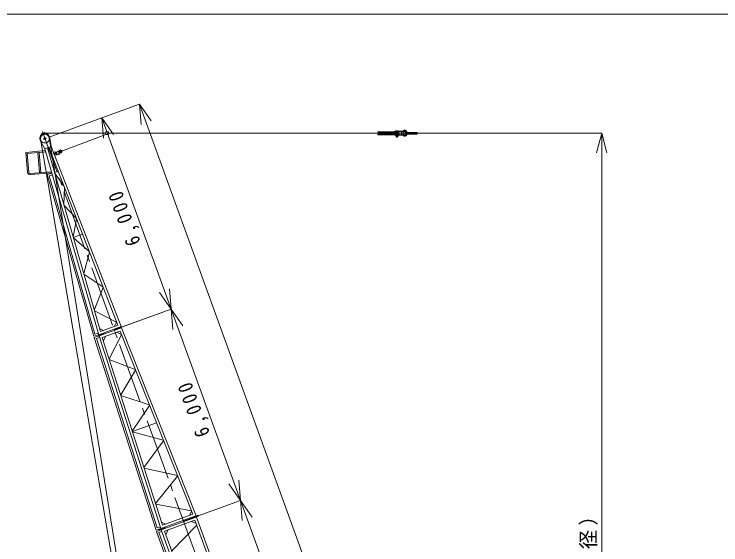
# Model space of a CAD drawing. Units: millimetres at full size, sheet at 1:200; details may follow other scales. Extents: x -40580 to 40245, y -408708 to 391292.
# Drawn here: x -26972 to -6127, y 12488 to 28145 of the extents above; entities that cross this region are included whole.
import ezdxf

# ---------------------------------------------------------------- set-up
doc = ezdxf.new("R2010")
doc.units = ezdxf.units.MM
doc.header["$LTSCALE"] = 200
doc.header["$PDMODE"] = 32
doc.header["$PDSIZE"] = 100
doc.linetypes.add('CHAIN2', pattern=[12, 9, -1, 1, -1])
for name, color, linetype, lineweight in [('0-0', 4, 'Continuous', 9), ('1-0', 7, 'Continuous', 9), ('1-3', 4, 'Continuous', 15)]:
    doc.layers.add(name, color=color, linetype=linetype, lineweight=lineweight)
doc.styles.add('ＭＳ ゴシック', font='')
doc.styles.get('ＭＳ ゴシック').set_extended_font_data('MS Gothic')

msp = doc.modelspace()

# ---------------------------------------------------------------- linework, layer by layer
at = {"layer": '0-0', "color": 7}
msp.add_line((-40580.1, 28145.2), (-2047.2, 28145.2), dxfattribs=at)
at = {"layer": '1-0'}
for p, q in [((-26163.4, 24597.1), (-26190.8, 24555.3)), ((-26163.4, 24597.1), (-26069.4, 24631.2)), ((-26069.4, 24631.2), (-26075.9, 24649)), ((-26069.4, 24632.8), (-24267.3, 24632.8)), ((-26069.4, 24631.2), (-26021.6, 24616.6)), ((-24267.3, 24673.6), (-24187.3, 24673.6)), ((-24267.3, 24593.6), (-24267.3, 24673.6)), ((-24187.3, 24632.8), (-16242.7, 24632.8)), ((-16242.3, 24677.8), (-15618.4, 24677.8)), ((-16242.3, 24662.7), (-16242.3, 24677.8)), ((-16242.3, 24587.8), (-16242.3, 24601.5)), ((-16239.5, 24662.8), (-15623.7, 24662.8)), ((-16239.5, 24602.8), (-15618.4, 24602.8)), ((-15742.3, 24685.3), (-15742.3, 24695.3)), ((-15742.3, 24695.3), (-15392.3, 24695.3)), ((-15732.3, 24678.6), (-15732.3, 24685.2)), ((-15707.3, 24705.3), (-15707.3, 24696.9)), ((-15707.3, 24602.6), (-15707.3, 24660.4)), ((-15657.3, 24603), (-15657.3, 24660.4)), ((-15632.3, 24678.6), (-15632.3, 24685.2)), ((-15618.4, 24662.7), (-15618.4, 24677.8)), ((-15618.4, 24587.8), (-15618.4, 24602.8)), ((-15502.3, 24700.3), (-15402.3, 24700.3)), ((-15502.3, 24700.3), (-15502.3, 24695.6)), ((-15477.3, 24717.8), (-15427.3, 24717.8)), ((-15477.3, 24700), (-15477.3, 24717.8)), ((-15477.3, 24580.1), (-15477.3, 24685.8)), ((-15430.8, 24607.8), (-15096.4, 24607.8)), ((-15427.3, 24700.5), (-15427.3, 24717.8)), ((-15427.3, 24580.1), (-15427.3, 24685.2)), ((-15426.1, 24657.8), (-15096.4, 24657.8)), ((-15402.3, 24700.3), (-15402.3, 24695.6)), ((-15272.7, 24622.4), (-15243.1, 24608)), ((-15272.3, 24642.8), (-15272.3, 24622.8)), ((-15272.3, 24642.8), (-15096.4, 24642.8)), ((-15272.3, 24622.8), (-15096.4, 24622.8)), ((-15271.2, 24644.1), (-15243.1, 24656.4)), ((-15085.8, 24647.2), (-15096.4, 24657.8)), ((-15096.4, 24607.8), (-15085.8, 24618.4)), ((-15085.8, 24647.2), (-15085.8, 24618.4)), ((-19680.3, -13665.7), (-26193.9, 24468.2)), ((-22617.4, 3937.3), (-25937.4, 24510.8)), ((-24267.3, 24593.6), (-25598.1, 24094.8)), ((-16242.3, 24587.8), (-15618.4, 24587.8)), ((-15742.3, 24570.3), (-15742.3, 24580.3)), ((-15742.3, 24580.3), (-15392.3, 24580.3)), ((-15742.3, 24570.3), (-15392.3, 24570.3)), ((-15732.3, 24580.3), (-15732.3, 24587.4)), ((-15717.3, 24540.3), (-15717.3, 24569.1)), ((-15707.7, 24532.3), (-15657.3, 24532.3)), ((-15707.3, 24532.3), (-15707.3, 24540.3)), ((-15697.3, 24512.3), (-15707.3, 24531.5)), ((-15657.3, 24532.3), (-15657.3, 24540.3)), ((-15632.3, 24580.3), (-15632.3, 24587.4)), ((-15542.3, 24592.8), (-15479.4, 24592.8)), ((-15502.3, 24570.3), (-15502.3, 24564.9)), ((-15502.3, 24565.3), (-15402.3, 24565.3)), ((-15477.3, 24547.8), (-15477.3, 24565.4)), ((-15477.3, 24547.8), (-15427.3, 24547.8)), ((-15427.3, 24547.8), (-15427.3, 24564.9)), ((-15402.3, 24569.8), (-15402.3, 24564.9)), ((-15392.3, 24570.3), (-15392.3, 24580.3)), ((-26063.2, 24173.9), (-25875.2, 24242.1)), ((-25992.5, 24199.6), (-24428.7, 18784.3)), ((-23819.2, 18925.5), (-25875.2, 24242.1)), ((-26627.3, 24067.3), (-26046.9, 24117.4)), ((-26576.9, 23482.5), (-26627.3, 24067.3)), ((-26590.6, 24036.3), (-26037.2, 24084.1)), ((-26543, 23485.4), (-26590.6, 24036.3)), ((-26220.3, 23467.1), (-26271.7, 24063.8)), ((-26186.4, 23470), (-26237.9, 24066.7)), ((-26063.2, 24173.9), (-24478.5, 18686.5)), ((-25794.7, 24038.7), (-25762.1, 24043.7)), ((-25784.1, 24007.2), (-25755.3, 24025.4)), ((-25736.7, 24060.2), (-25765.8, 24042.4)), ((-25726.6, 24028.6), (-25759.2, 24024)), ((-25738.8, 24064.3), (-25715.8, 23998.2)), ((-25666.6, 24100.1), (-25732.7, 24077)), ((-25663.3, 24090.6), (-25729.4, 24067.6)), ((-25729.4, 24067.6), (-25706.3, 24001.5)), ((-25640.2, 24024.5), (-25706.3, 24001.5)), ((-25636.9, 24015.1), (-25703, 23992)), ((-25640.2, 24024.5), (-25663.3, 24090.6)), ((-25630.8, 24027.8), (-25653.8, 24093.9)), ((-25637.1, 24091.5), (-25646.6, 24088.2)), ((-25640, 24069.3), (-25630.5, 24072.6)), ((-25626, 24090.1), (-25635.5, 24086.8)), ((-25632.2, 24077.4), (-25622.7, 24080.6)), ((-25622.7, 24080.6), (-25626, 24090.1)), ((-25625.4, 24088.2), (-25622.3, 24089.3)), ((-25623.4, 24082.5), (-25620.3, 24083.6)), ((-26493.2, 23443.5), (-25867.8, 23497.5)), ((-26490.3, 23409.6), (-25858.2, 23464.2)), ((-25854.6, 23451.8), (-25998.8, 23410.2)), ((-25998.8, 23410.2), (-24622.6, 18644.9)), ((-25840.8, 23403.7), (-25936.8, 23376)), ((-25936.8, 23376), (-24588.4, 18706.8)), ((-25784, 23477.4), (-25675.1, 23516.9)), ((-25498.4, 23059.7), (-25780.6, 23468)), ((-25508.7, 22524.1), (-25491.1, 23041.1)), ((-25137.6, 22126.8), (-25503.1, 22504.9)), ((-25230.6, 21561.3), (-25130.4, 22108.2)), ((-25227.8, 21551.6), (-24953.6, 21651.1)), ((-24756.4, 21141), (-25224.4, 21542.2)), ((-24920.9, 20488.9), (-24749.1, 21122.4)), ((-24354.5, 20101.8), (-24915.4, 20469.6)), ((-24611.2, 19416.2), (-24347.3, 20083.1)), ((-23952.6, 19062.5), (-24605.6, 19397)), ((-23952.1, 19061.2), (-24010.7, 18935.8)), ((-24339.1, 18816.8), (-24453.5, 18870.3)), ((-23806.2, 18889.8), (-21605.3, 13346)), ((-24477.8, 18686.7), (-24622.6, 18644.9)), ((-24464.8, 18651), (-24608.4, 18605)), ((-22786.9, 12923.6), (-24608.4, 18605)), ((-24491.7, 18734.8), (-24588.4, 18706.8)), ((-24449.6, 18603.4), (-24545.5, 18572.6)), ((-22754.6, 12986.4), (-24545.5, 18572.6)), ((-24471.3, 18668.9), (-24477.8, 18686.7)), ((-24471.3, 18668.9), (-24460.4, 18638.7)), ((-24471.3, 18668.9), (-24464.8, 18651)), ((-22644.1, 12969.4), (-24465.5, 18650.7)), ((-24275, 18640), (-24339.3, 18502.7)), ((-24170.7, 17976.8), (-23806.2, 18685.6)), ((-23809.6, 18695), (-23946.6, 18759.1)), ((-23399, 17660.9), (-24164.6, 17957.7)), ((-23828.5, 16909.5), (-23391.7, 17642.3)), ((-22985.6, 16619.4), (-23822.4, 16890.4)), ((-23486.4, 15842.2), (-22978.2, 16600.9)), ((-23483.3, 15832.7), (-22775.1, 16089.4)), ((-22571.3, 15576), (-23479.9, 15823.3)), ((-23143.5, 14772.9), (-22563.9, 15557.4)), ((-22157.9, 14534.6), (-23137.4, 14753.8)), ((-22801.4, 13705.6), (-22150.5, 14516)), ((-21744.4, 13493.2), (-22795.3, 13686.5)), ((-22596.5, 13066.4), (-21703.5, 13390.2)), ((-21740.7, 13483.9), (-21801.1, 13354.8)), ((-21725.6, 13302.4), (-21546.5, 13367.3)), ((-21546.5, 13367.3), (-21540, 13349.5)), ((-21533.6, 13331.6), (-21540, 13349.5)), ((-22499.4, 13101.6), (-22626.8, 13161.2)), ((-22535.1, 12888.7), (-21637.3, 13214.2)), ((-22433.5, 13045.7), (-21725.6, 13302.4)), ((-22420.5, 13010), (-21712.7, 13266.7)), ((-21601.1, 13114.5), (-21737, 13178.1)), ((-21712.7, 13266.7), (-21533.6, 13331.6)), ((-19656.1, 7750.3), (-21637.3, 13214.2)), ((-21592.3, 13310.3), (-19560, 7705.4)), ((-22644.1, 12969.4), (-22786.9, 12923.6)), ((-22772.2, 12882.5), (-22420.5, 13010)), ((-22659.4, 13017), (-22754.6, 12986.4)), ((-22702.9, 12948), (-22433.5, 13045.7)), ((-22702.9, 12948), (-22696.4, 12930.2)), ((-22696.4, 12930.2), (-22517.3, 12995.1)), ((-22631.1, 12933.6), (-20598.9, 7328.7)), ((-22523.7, 13013), (-22517.3, 12995.1)), ((-22510.8, 12977.3), (-22517.3, 12995.1)), ((-22435.4, 12924.8), (-22498.9, 12789)), ((-21584.1, 13067.5), (-22325.1, 12309.5)), ((-22772.2, 12882.5), (-20739.9, 7277.6)), ((-22708.1, 12852.5), (-22614.1, 12886.6)), ((-22708.1, 12852.5), (-20709.9, 7341.6))]:
    msp.add_line(p, q, dxfattribs=at)
at = {"layer": '1-0', "color": 2, "linetype": 'CHAIN2', "lineweight": 15}
for p, q in [((-14251.8, -8108), (-26139.9, 24678.9)), ((-26112.3, 24456.1), (-26018.3, 24490.2))]:
    msp.add_line(p, q, dxfattribs=at)
at = {"layer": '1-0'}
for points in [[(-26163.4, 24597.1), (-26169.9, 24615), (-26075.9, 24649)], [(-24267.3, 24593.6), (-24187.3, 24593.6), (-24187.3, 24673.6)], [(-15742.3, 24685.3), (-15392.3, 24685.3), (-15392.3, 24695.3)], [(-15707.3, 24705.3), (-15657.3, 24705.3), (-15657.3, 24696.9)], [(-15542.3, 24592.8), (-15542.3, 24672.8), (-15479.4, 24672.8)], [(-15717.3, 24540.3), (-15647.3, 24540.3), (-15647.3, 24569.1)], [(-15697.3, 24512.3), (-15667.4, 24512.3), (-15657.3, 24532)], [(-24428.7, 18784.3), (-23916.8, 18969.9), (-25945.7, 24216.5)], [(-25630.5, 24072.6), (-25637, 24091.3), (-25637.1, 24091.5)], [(-24478.5, 18686.5), (-23819.2, 18925.5), (-23812.7, 18907.7)], [(-24465.5, 18650.7), (-23806.2, 18889.8), (-23812.7, 18907.7)], [(-22596.5, 13066.4), (-24372.1, 18604.9), (-23849.1, 18794.5), (-21703.5, 13390.2)], [(-23960.2, 18874.4), (-23953.7, 18856.5), (-23812.7, 18907.7)], [(-23947.3, 18838.7), (-23953.7, 18856.5), (-23812.7, 18907.7)], [(-24471.3, 18668.9), (-24330.3, 18720), (-24336.8, 18737.8)], [(-24471.3, 18668.9), (-24330.3, 18720), (-24323.8, 18702.1)], [(-21725.6, 13302.4), (-21719.2, 13284.5), (-21540, 13349.5)], [(-21712.7, 13266.7), (-21719.2, 13284.5), (-21540, 13349.5)], [(-22689.9, 12912.3), (-22696.4, 12930.2), (-22517.3, 12995.1)], [(-19656.1, 7750.3), (-20553.9, 7424.8), (-22535.1, 12888.7)]]:
    msp.add_lwpolyline(points, dxfattribs=at)
msp.add_lwpolyline([(-25638.3, 24064.6), (-25648.2, 24092.9), (-25652.9, 24091.3), (-25643, 24063)], close=True, dxfattribs=at)
for centre, radius in [((-26065.3, 24473.1), 27.5), ((-25760.6, 24033.9), 10), ((-25760.6, 24033.9), 10), ((-25760.6, 24033.9), 5), ((-25760.6, 24033.9), 5), ((-25607.4, 24091.3), 10)]:
    msp.add_circle(centre, radius, dxfattribs=at)
for centre, radius, start, end in [((-26065.3, 24473.1), 150, 10.0486, 158.0799), ((-26065.3, 24473.1), 130, 291.78094, 158.0799), ((-26065.3, 24473.1), 150, 158.0799, 209.80548), ((-26065.3, 24473.1), 130, 158.0799, 292.02765), ((-25729.4, 24067.6), 10, 109.22699, 199.22699), ((-25706.3, 24001.5), 10, 199.22699, 289.22699), ((-25663.3, 24090.6), 10, 19.22699, 109.22699), ((-25640.2, 24024.5), 10, 289.22699, 19.22699), ((-25607.4, 24091.3), 15, 210.88551, 187.56842), ((-26497.2, 23489.3), 80, 184.9299, 274.9299), ((-26497.2, 23489.3), 46, 184.9299, 274.9299)]:
    msp.add_arc(centre, radius, start, end, dxfattribs=at)
for p in [(-25760.6, 24033.9), (-25607.4, 24091.3)]:
    msp.add_point(p, dxfattribs=at)
at = {"layer": '1-3'}
for p, q in [((-23275.6, 25484.6), (-24383.1, 25083)), ((-9845.9, -11556), (-23275.6, 25484.6)), ((-23275.6, 25484.6), (-23224.1, 24886.8)), ((-23275.6, 25484.6), (-22932.1, 24992.7)), ((-24383.1, 25083), (-25940.2, 24518.5)), ((-22337.9, 19442.4), (-24383.1, 25083)), ((-24383.1, 25083), (-24331.5, 24485.3)), ((-24383.1, 25083), (-24039.5, 24591.1)), ((-9642.1, 24632.8), (-16242.3, 24632.8)), ((-9642.1, 24632.8), (-9797.4, 24053.3)), ((-9642.1, -10367.2), (-9642.1, 24632.8)), ((-9642.1, 24632.8), (-9486.8, 24053.3)), ((-26195.5, 24398.6), (-26063.2, 24173.9)), ((-25917.6, 24499.3), (-25875.2, 24242.1)), ((-22337.9, 19442.4), (-22389.5, 20040.1)), ((-22337.9, 19442.4), (-22681.5, 19934.3)), ((-22337.9, 19442.4), (-24019.5, 18832.7)), ((-22337.9, 19442.4), (-23895.1, 18877.8)), ((-20292.8, 13801.7), (-22337.9, 19442.4)), ((-22337.9, 19442.4), (-22286.4, 18844.6)), ((-22337.9, 19442.4), (-21994.4, 18950.4)), ((-20292.8, 13801.7), (-20344.4, 14399.5)), ((-20292.8, 13801.7), (-20636.3, 14293.6)), ((-20292.8, 13801.7), (-21974.4, 13192)), ((-18247.7, 8161), (-20292.8, 13801.7)), ((-20292.8, 13801.7), (-20241.3, 13203.9)), ((-20292.8, 13801.7), (-19949.3, 13309.8))]:
    msp.add_line(p, q, dxfattribs=at)

# ---------------------------------------------------------------- texts
at = {"layer": '1-3', "color": 7, "char_height": 439.9, "attachment_point": 7, "style": 'ＭＳ ゴシック'}
for s, insert, rotation in [('\\T1.38;\\W0.85;6,000', (-23127.2, 21443.2), 109.929), ('\\T1.38;\\W0.85;6,000', (-21082, 15802.5), 109.929), ('\\T1.22;\\W0.95;35,000（最大旋回半径）', (-9702.1, 6107.8), 90)]:
    msp.add_mtext(s, dxfattribs=dict(at, insert=insert, rotation=rotation))

doc.saveas('drawing.dxf')
